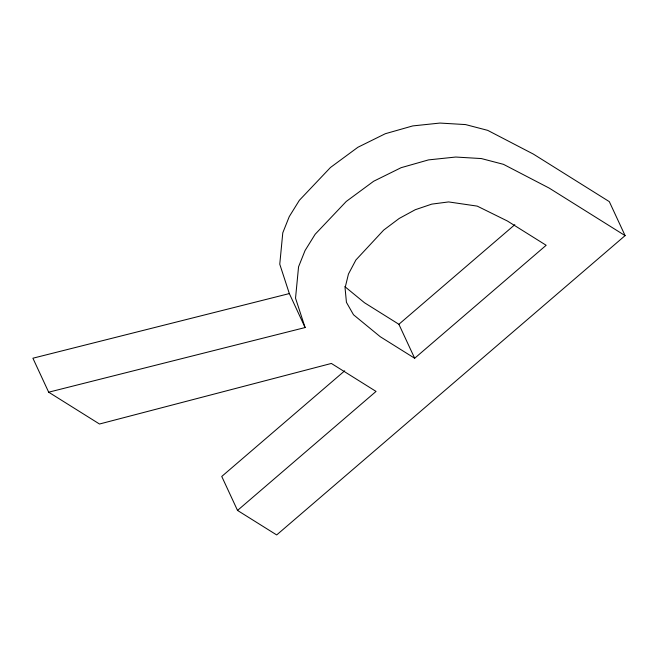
<?xml version="1.0" encoding="UTF-8"?>
<svg xmlns="http://www.w3.org/2000/svg" width="658" height="658" viewBox="0 0 658 658"><rect width="100%" height="100%" fill="white"/><g stroke="black" fill="none" stroke-linecap="round" stroke-linejoin="round"><path stroke-width="0.99" d="M344.71 370.816L221.754 476.45L237.522 510.427L276.681 534.938L625.1 235.622L609.324 201.644L533.391 154.104L487.701 130.358L465.576 124.584L439.955 123.062L412.747 125.917L385.349 133.706L357.894 147.269L330.489 167.469L299.374 200.295L289.265 216.597L282.784 232.825L279.765 264.203L289.339 293.575L305.106 327.552L48.676 392.193L32.9 358.215L289.339 293.575M344.817 286.592L364.483 302.738L398.888 324.279L514.827 224.674M237.522 510.427L376.047 391.42L331.361 363.446L99.498 424.015L48.676 392.193M414.663 358.256L546.165 245.278L507.408 221.014L477.231 206.119L448.608 201.924L431.78 204.12L415.264 209.721L399.184 218.464L383.688 230.086L355.912 259.968L348.444 274.057L345.072 287.933L346.429 302.335L353.502 314.754L380.25 336.715L414.663 358.256L398.888 324.279M625.1 235.622L549.167 188.081L503.469 164.336L481.343 158.562L455.731 157.04L428.514 159.894L401.125 167.683L373.662 181.246L346.264 201.447L315.149 234.273L305.041 250.575L298.559 266.803L295.532 298.181L305.106 327.552"/></g></svg>
